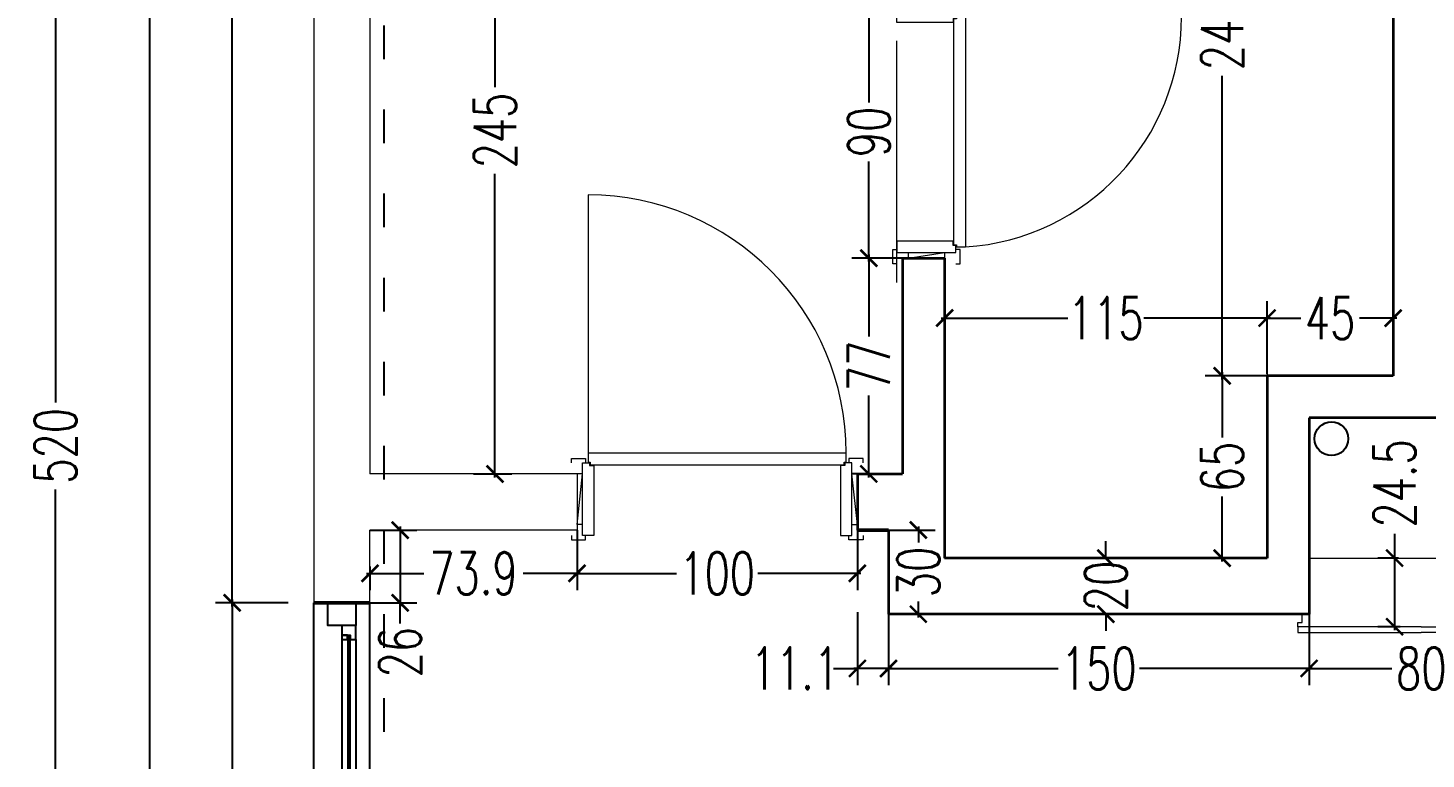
# Model space of a CAD drawing. Header units: centimetres. Extents: x -3207095 to 15275363, y -32656 to 4798027.
# Drawn here: x 693181.4 to 693680.1, y 4471626.1 to 4471886.9 of the extents above; entities that cross this region are included whole.
import ezdxf

# ---------------------------------------------------------------- set-up
doc = ezdxf.new("R2010")
doc.units = ezdxf.units.CM
doc.linetypes.add('ACAD_ISO03W100', pattern=[30, 12, -18])
doc.linetypes.add('DUZ', pattern=[500, 500])
doc.layers.get('0').update_dxf_attribs({"color": 1, "linetype": 'DUZ'})
for name, color, linetype in [('AGAC', 116, 'Continuous'), ('DIM', 1, 'DUZ'), ('PEN', 161, 'Continuous'), ('TESİSAT', 57, 'Continuous')]:
    doc.layers.add(name, color=color, linetype=linetype)
for name, color, linetype, lineweight in [('cam', 143, 'Continuous', 20), ('DUV', 220, 'Continuous', 50), ('DUVAR', 7, 'Continuous', 35), ('gor25', 142, 'Continuous', 25), ('iç duvar', 7, 'Continuous', 50), ('KAPEN', 151, 'Continuous', 9)]:
    doc.layers.add(name, color=color, linetype=linetype, lineweight=lineweight)
doc.styles.add('DIM', font='ROMANSTW.SHX', dxfattribs={"width": 0.7})
doc.dimstyles.new('1_100', dxfattribs={"dimtxt": 15, "dimasz": 6, "dimexe": 6, "dimexo": 0, "dimgap": 2, "dimtad": 0, "dimdec": 1, "dimzin": 11, "dimdsep": 46, "dimtxsty": 'DIM', "dimblk": 'ARCHTICK', "dimcen": 3, "dimdle": 1.25, "dimclrt": 2, "dimadec": 0, "dimazin": 0, "dimtfac": 1.25, "dimtdec": 1, "dimtix": 1, "dimtofl": 0, "dimtmove": 1, "dimatfit": 3, "dimldrblk": 'ARCHTICK', "dimfxl": 20, "dimfxlon": 1, "dimtolj": 1, "dimtzin": 0, "dimarcsym": 0})

# ---------------------------------------------------------------- blocks, each defined once
blk = doc.blocks.new('new block')
at = {"layer": 'KAPEN'}
for p, q in [((105202.0528, 48261.8596), (105202.0198, 48261.8596)), ((105202.0528, 48261.8526), (105202.0528, 48261.8596)), ((105202.0628, 48261.8526), (105202.0528, 48261.8526)), ((105202.0628, 48261.0466), (105202.0628, 48261.8526)), ((105202.0528, 48261.0466), (105202.0628, 48261.0466)), ((105202.0528, 48261.0396), (105202.0528, 48261.0466)), ((105201.2498, 48261.0396), (105202.0528, 48261.0396))]:
    blk.add_line(p, q, dxfattribs=at)
for points in [[(105202.0548, 48261.9196), (105202.0398, 48261.9196), (105202.0398, 48261.8696), (105202.0548, 48261.8696)], [(105202.2248, 48261.8796), (105202.2248, 48261.8996), (105202.0948, 48261.8796), (105202.0948, 48261.8996)], [(105202.2648, 48261.9196), (105202.2798, 48261.9196), (105202.2798, 48261.8696), (105202.2648, 48261.8696)], [(105202.0198, 48261.0396), (105202.0198, 48261.8596)], [(105202.0548, 48260.9796), (105202.0398, 48260.9796), (105202.0398, 48261.0296), (105202.0548, 48261.0296)], [(105202.2248, 48261.0196), (105202.2248, 48260.9996), (105202.0948, 48261.0196), (105202.0948, 48260.9996)], [(105202.2648, 48260.9796), (105202.2798, 48260.9796), (105202.2798, 48261.0296), (105202.2648, 48261.0296)]]:
    blk.add_lwpolyline(points, dxfattribs=at)
for points in [[(105202.0548, 48261.8796), (105202.0548, 48261.8546), (105202.0648, 48261.8546), (105202.0648, 48261.8396), (105202.2648, 48261.8396), (105202.2648, 48261.8796)], [(105202.0548, 48261.0196), (105202.0548, 48261.0446), (105202.0648, 48261.0446), (105202.0648, 48261.0596), (105202.2648, 48261.0596), (105202.2648, 48261.0196)]]:
    blk.add_lwpolyline(points, close=True, dxfattribs=at)
blk.add_arc((105202.0715, 48261.0396), 0.8216, 93.6023, 180, dxfattribs=at)
blk = doc.blocks.new('K210')
for p, q in [((0.04, 0.985), (0.04, 0.032)), ((0.96, 0.032), (0.96, 0.065)), ((0.04, 0.032), (0.047, 0.032)), ((0.047, 0.032), (0.047, 0.022)), ((0.047, 0.022), (0.953, 0.022)), ((0.953, 0.032), (0.96, 0.032)), ((0.953, 0.022), (0.953, 0.032))]:
    blk.add_line(p, q)
for points in [[(0.04, 0.065), (0.96, 0.065)], [(-0.02, 0.03), (-0.02, 0.045), (0.03, 0.045), (0.03, 0.03)], [(1.02, 0.03), (1.02, 0.045), (0.97, 0.045), (0.97, 0.03)], [(0.02, -0.19), (0, -0.19), (0.02, -0.01), (0, -0.01)], [(0.98, -0.19), (1, -0.19), (0.98, -0.01), (1, -0.01)], [(-0.02, -0.23), (-0.02, -0.245), (0.03, -0.245), (0.03, -0.23)], [(1.02, -0.23), (1.02, -0.245), (0.97, -0.245), (0.97, -0.23)]]:
    blk.add_lwpolyline(points)
for points in [[(0.02, 0.03), (0.045, 0.03), (0.045, 0.02), (0.06, 0.02), (0.06, -0.23), (0.02, -0.23)], [(0.98, 0.03), (0.955, 0.03), (0.955, 0.02), (0.94, 0.02), (0.94, -0.23), (0.98, -0.23)]]:
    blk.add_lwpolyline(points, close=True)
blk.add_arc((0.04, 0.065), 0.92, 0, 90)
blk = doc.blocks.new('_ArchTick')
at = {"color": 0, "linetype": 'ByBlock', "const_width": 0.15}
blk.add_lwpolyline([(-0.5, -0.5), (0.5, 0.5)], dxfattribs=at)
blk = doc.blocks.new('*D1061')
at = {"layer": 'Defpoints', "color": 0, "linetype": 'Continuous', "lineweight": 5, "transparency": 16777216}
for p in [(693283.37, 4472542.8), (693254.26, 4471681.81), (693283.37, 4471681.81)]:
    blk.add_point(p, dxfattribs=at)
at = {"layer": 'DIM', "color": 0, "linetype": 'Continuous', "lineweight": -2, "transparency": 16777216}
for p, q in [((693274.26, 4472542.8), (693248.26, 4472542.8)), ((693254.26, 4472544.05), (693254.26, 4472125.56)), ((693254.26, 4471680.56), (693254.26, 4472099.06)), ((693274.26, 4471681.81), (693248.26, 4471681.81))]:
    blk.add_line(p, q, dxfattribs=at)
at = {"layer": 'DIM', "color": 0, "linetype": 'Continuous', "lineweight": -2, "transparency": 16777216, "xscale": 6, "yscale": 6, "zscale": 6}
for p, rotation in [((693254.26, 4472542.8), 90), ((693254.26, 4471681.81), 270)]:
    blk.add_blockref('_ArchTick', p, dxfattribs=dict(at, rotation=rotation))
at = {"layer": 'DIM', "color": 2, "linetype": 'Continuous', "lineweight": 5, "transparency": 16777216, "insert": (693254.26, 4472112.31), "char_height": 15, "attachment_point": 5, "rotation": 90, "style": 'DIM'}
blk.add_mtext('\\A1;861', dxfattribs=at)
blk = doc.blocks.new('*D1062')
at = {"layer": 'Defpoints', "color": 0, "linetype": 'Continuous', "lineweight": 5, "transparency": 16777216}
for p in [(693283.37, 4471681.81), (693254.26, 4471502.8), (693283.37, 4471502.8)]:
    blk.add_point(p, dxfattribs=at)
at = {"layer": 'DIM', "color": 0, "linetype": 'Continuous', "lineweight": -2, "transparency": 16777216}
for p, q in [((693254.26, 4471683.06), (693254.26, 4471606.56)), ((693274.26, 4471681.81), (693248.26, 4471681.81)), ((693254.26, 4471501.55), (693254.26, 4471578.06)), ((693274.26, 4471502.8), (693248.26, 4471502.8))]:
    blk.add_line(p, q, dxfattribs=at)
at = {"layer": 'DIM', "color": 0, "linetype": 'Continuous', "lineweight": -2, "transparency": 16777216, "xscale": 6, "yscale": 6, "zscale": 6}
for p, rotation in [((693254.26, 4471681.81), 90), ((693254.26, 4471502.8), 270)]:
    blk.add_blockref('_ArchTick', p, dxfattribs=dict(at, rotation=rotation))
at = {"layer": 'DIM', "color": 2, "linetype": 'Continuous', "lineweight": 5, "transparency": 16777216, "insert": (693254.26, 4471592.31), "char_height": 15, "attachment_point": 5, "rotation": 90, "style": 'DIM'}
blk.add_mtext('\\A1;179', dxfattribs=at)
blk = doc.blocks.new('*D1076')
at = {"layer": 'Defpoints', "color": 0, "linetype": 'Continuous', "lineweight": 5, "transparency": 16777216}
for p in [(693198.44, 4471997.8), (693191.26, 4471477.8), (693198.44, 4471477.8)]:
    blk.add_point(p, dxfattribs=at)
at = {"layer": 'DIM', "color": 0, "linetype": 'Continuous', "lineweight": -2, "transparency": 16777216}
for p, q in [((693198.44, 4471997.8), (693185.26, 4471997.8)), ((693191.26, 4471999.05), (693191.26, 4471753.3)), ((693191.26, 4471476.55), (693191.26, 4471722.3)), ((693198.44, 4471477.8), (693185.26, 4471477.8))]:
    blk.add_line(p, q, dxfattribs=at)
at = {"layer": 'DIM', "color": 0, "linetype": 'Continuous', "lineweight": -2, "transparency": 16777216, "xscale": 6, "yscale": 6, "zscale": 6}
for p, rotation in [((693191.26, 4471997.8), 90), ((693191.26, 4471477.8), 270)]:
    blk.add_blockref('_ArchTick', p, dxfattribs=dict(at, rotation=rotation))
at = {"layer": 'DIM', "color": 2, "linetype": 'Continuous', "lineweight": 5, "transparency": 16777216, "insert": (693191.26, 4471737.8), "char_height": 15, "attachment_point": 5, "rotation": 90, "style": 'DIM'}
blk.add_mtext('\\A1;520', dxfattribs=at)
blk = doc.blocks.new('*D1081')
at = {"layer": 'Defpoints', "color": 0, "linetype": 'Continuous', "lineweight": 5, "transparency": 16777216}
for p in [(693224.8, 4472542.8), (693248.26, 4472542.8), (693248.26, 4469602.8)]:
    blk.add_point(p, dxfattribs=at)
at = {"layer": 'DIM', "color": 0, "linetype": 'Continuous', "lineweight": -2, "transparency": 16777216}
for p, q in [((693244.8, 4472542.8), (693218.8, 4472542.8)), ((693224.8, 4472544.05), (693224.8, 4471093.3)), ((693224.8, 4469601.55), (693224.8, 4471052.3)), ((693244.8, 4469602.8), (693218.8, 4469602.8))]:
    blk.add_line(p, q, dxfattribs=at)
at = {"layer": 'DIM', "color": 0, "linetype": 'Continuous', "lineweight": -2, "transparency": 16777216, "xscale": 6, "yscale": 6, "zscale": 6}
for p, rotation in [((693224.8, 4472542.8), 90), ((693224.8, 4469602.8), 270)]:
    blk.add_blockref('_ArchTick', p, dxfattribs=dict(at, rotation=rotation))
at = {"layer": 'DIM', "color": 2, "linetype": 'Continuous', "lineweight": 5, "transparency": 16777216, "insert": (693224.8, 4471072.8), "char_height": 15, "attachment_point": 5, "rotation": 90, "style": 'DIM'}
blk.add_mtext('\\A1;2940', dxfattribs=at)
blk = doc.blocks.new('*D1397')
at = {"layer": 'Defpoints', "color": 0, "linetype": 'Continuous', "lineweight": 5, "transparency": 16777216}
for p in [(693377.26, 4471707.8), (693303.37, 4471694.81), (693377.26, 4471692.35)]:
    blk.add_point(p, dxfattribs=at)
at = {"layer": 'DIM', "color": 0, "linetype": 'Continuous', "lineweight": -2, "transparency": 16777216}
for p, q in [((693377.26, 4471707.8), (693377.26, 4471686.35)), ((693302.12, 4471692.35), (693322.56, 4471692.35)), ((693303.37, 4471694.81), (693303.37, 4471686.35)), ((693378.51, 4471692.35), (693358.06, 4471692.35))]:
    blk.add_line(p, q, dxfattribs=at)
at = {"layer": 'DIM', "color": 0, "linetype": 'Continuous', "lineweight": -2, "transparency": 16777216, "xscale": 6, "yscale": 6, "zscale": 6, "rotation": 180}
blk.add_blockref('_ArchTick', (693303.37, 4471692.35), dxfattribs=at)
at = {"layer": 'DIM', "color": 0, "linetype": 'Continuous', "lineweight": -2, "transparency": 16777216, "xscale": 6, "yscale": 6, "zscale": 6}
blk.add_blockref('_ArchTick', (693377.26, 4471692.35), dxfattribs=at)
at = {"layer": 'DIM', "color": 2, "linetype": 'Continuous', "lineweight": 5, "transparency": 16777216, "insert": (693340.31, 4471692.35), "char_height": 15, "attachment_point": 5, "style": 'DIM'}
blk.add_mtext('\\A1;73.9', dxfattribs=at)
blk = doc.blocks.new('*D1398')
at = {"layer": 'Defpoints', "color": 0, "linetype": 'Continuous', "lineweight": 5, "transparency": 16777216}
for p in [(693377.26, 4471707.8), (693477.26, 4471707.8), (693477.26, 4471692.35)]:
    blk.add_point(p, dxfattribs=at)
at = {"layer": 'DIM', "color": 0, "linetype": 'Continuous', "lineweight": -2, "transparency": 16777216}
for p, q in [((693377.26, 4471707.8), (693377.26, 4471686.35)), ((693477.26, 4471707.8), (693477.26, 4471686.35)), ((693376.01, 4471692.35), (693412.76, 4471692.35)), ((693478.51, 4471692.35), (693441.76, 4471692.35))]:
    blk.add_line(p, q, dxfattribs=at)
at = {"layer": 'DIM', "color": 0, "linetype": 'Continuous', "lineweight": -2, "transparency": 16777216, "xscale": 6, "yscale": 6, "zscale": 6, "rotation": 180}
blk.add_blockref('_ArchTick', (693377.26, 4471692.35), dxfattribs=at)
at = {"layer": 'DIM', "color": 0, "linetype": 'Continuous', "lineweight": -2, "transparency": 16777216, "xscale": 6, "yscale": 6, "zscale": 6}
blk.add_blockref('_ArchTick', (693477.26, 4471692.35), dxfattribs=at)
at = {"layer": 'DIM', "color": 2, "linetype": 'Continuous', "lineweight": 5, "transparency": 16777216, "insert": (693427.26, 4471692.35), "char_height": 15, "attachment_point": 5, "style": 'DIM'}
blk.add_mtext('\\A1;100', dxfattribs=at)
blk = doc.blocks.new('*D1399')
at = {"layer": 'Defpoints', "color": 0, "linetype": 'Continuous', "lineweight": 5, "transparency": 16777216}
for p in [(693488.37, 4471677.8), (693638.37, 4471677.8), (693638.37, 4471658.45)]:
    blk.add_point(p, dxfattribs=at)
at = {"layer": 'DIM', "color": 0, "linetype": 'Continuous', "lineweight": -2, "transparency": 16777216}
for p, q in [((693488.37, 4471677.8), (693488.37, 4471652.45)), ((693638.37, 4471677.8), (693638.37, 4471652.45)), ((693487.12, 4471658.45), (693548.87, 4471658.45)), ((693639.62, 4471658.45), (693577.87, 4471658.45))]:
    blk.add_line(p, q, dxfattribs=at)
at = {"layer": 'DIM', "color": 0, "linetype": 'Continuous', "lineweight": -2, "transparency": 16777216, "xscale": 6, "yscale": 6, "zscale": 6, "rotation": 180}
blk.add_blockref('_ArchTick', (693488.37, 4471658.45), dxfattribs=at)
at = {"layer": 'DIM', "color": 0, "linetype": 'Continuous', "lineweight": -2, "transparency": 16777216, "xscale": 6, "yscale": 6, "zscale": 6}
blk.add_blockref('_ArchTick', (693638.37, 4471658.45), dxfattribs=at)
at = {"layer": 'DIM', "color": 2, "linetype": 'Continuous', "lineweight": 5, "transparency": 16777216, "insert": (693563.37, 4471658.45), "char_height": 15, "attachment_point": 5, "style": 'DIM'}
blk.add_mtext('\\A1;150', dxfattribs=at)
blk = doc.blocks.new('*D1400')
at = {"layer": 'Defpoints', "color": 0, "linetype": 'Continuous', "lineweight": 5, "transparency": 16777216}
for p in [(693638.37, 4471677.8), (693718.37, 4471677.8), (693718.37, 4471658.45)]:
    blk.add_point(p, dxfattribs=at)
at = {"layer": 'DIM', "color": 0, "linetype": 'Continuous', "lineweight": -2, "transparency": 16777216}
for p, q in [((693638.37, 4471677.8), (693638.37, 4471652.45)), ((693718.37, 4471677.8), (693718.37, 4471652.45)), ((693637.12, 4471658.45), (693667.87, 4471658.45)), ((693719.62, 4471658.45), (693688.87, 4471658.45))]:
    blk.add_line(p, q, dxfattribs=at)
at = {"layer": 'DIM', "color": 0, "linetype": 'Continuous', "lineweight": -2, "transparency": 16777216, "xscale": 6, "yscale": 6, "zscale": 6, "rotation": 180}
blk.add_blockref('_ArchTick', (693638.37, 4471658.45), dxfattribs=at)
at = {"layer": 'DIM', "color": 0, "linetype": 'Continuous', "lineweight": -2, "transparency": 16777216, "xscale": 6, "yscale": 6, "zscale": 6}
blk.add_blockref('_ArchTick', (693718.37, 4471658.45), dxfattribs=at)
at = {"layer": 'DIM', "color": 2, "linetype": 'Continuous', "lineweight": 5, "transparency": 16777216, "insert": (693678.37, 4471658.45), "char_height": 15, "attachment_point": 5, "style": 'DIM'}
blk.add_mtext('\\A1;80', dxfattribs=at)
blk = doc.blocks.new('*D1402')
at = {"layer": 'Defpoints', "color": 0, "linetype": 'Continuous', "lineweight": 5, "transparency": 16777216}
for p in [(693303.37, 4471707.8), (693303.37, 4471681.81), (693314.17, 4471681.81)]:
    blk.add_point(p, dxfattribs=at)
at = {"layer": 'DIM', "color": 0, "linetype": 'Continuous', "lineweight": -2, "transparency": 16777216}
for p, q in [((693303.37, 4471707.8), (693320.17, 4471707.8)), ((693314.17, 4471709.05), (693314.17, 4471680.56)), ((693303.37, 4471681.81), (693320.17, 4471681.81)), ((693314.17, 4471674.49), (693314.17, 4471681.81))]:
    blk.add_line(p, q, dxfattribs=at)
at = {"layer": 'DIM', "color": 0, "linetype": 'Continuous', "lineweight": -2, "transparency": 16777216, "xscale": 6, "yscale": 6, "zscale": 6}
for p, rotation in [((693314.17, 4471707.8), 90), ((693314.17, 4471681.81), 270)]:
    blk.add_blockref('_ArchTick', p, dxfattribs=dict(at, rotation=rotation))
at = {"layer": 'DIM', "color": 2, "linetype": 'Continuous', "lineweight": 5, "transparency": 16777216, "insert": (693314.17, 4471664.24), "char_height": 15, "attachment_point": 5, "rotation": 90, "style": 'DIM'}
blk.add_mtext('\\A1;26', dxfattribs=at)
blk = doc.blocks.new('*D1403')
at = {"layer": 'Defpoints', "color": 0, "linetype": 'Continuous', "lineweight": 5, "transparency": 16777216}
for p in [(693488.37, 4471707.8), (693488.37, 4471677.8), (693499, 4471677.8)]:
    blk.add_point(p, dxfattribs=at)
at = {"layer": 'DIM', "color": 0, "linetype": 'Continuous', "lineweight": -2, "transparency": 16777216}
for p, q in [((693488.37, 4471707.8), (693505, 4471707.8)), ((693499, 4471709.05), (693499, 4471703.3)), ((693488.37, 4471677.8), (693505, 4471677.8)), ((693499, 4471676.55), (693499, 4471682.3))]:
    blk.add_line(p, q, dxfattribs=at)
at = {"layer": 'DIM', "color": 0, "linetype": 'Continuous', "lineweight": -2, "transparency": 16777216, "xscale": 6, "yscale": 6, "zscale": 6}
for p, rotation in [((693499, 4471707.8), 90), ((693499, 4471677.8), 270)]:
    blk.add_blockref('_ArchTick', p, dxfattribs=dict(at, rotation=rotation))
at = {"layer": 'DIM', "color": 2, "linetype": 'Continuous', "lineweight": 5, "transparency": 16777216, "insert": (693499, 4471692.8), "char_height": 15, "attachment_point": 5, "rotation": 90, "style": 'DIM'}
blk.add_mtext('\\A1;30', dxfattribs=at)
blk = doc.blocks.new('*D1404')
at = {"layer": 'Defpoints', "color": 0, "linetype": 'Continuous', "lineweight": 5, "transparency": 16777216}
for p in [(693565.87, 4471697.8), (693565.87, 4471697.8), (693565.87, 4471677.8)]:
    blk.add_point(p, dxfattribs=at)
at = {"layer": 'DIM', "color": 0, "linetype": 'Continuous', "lineweight": -2, "transparency": 16777216}
for p, q in [((693565.87, 4471697.8), (693565.87, 4471703.8)), ((693565.87, 4471697.8), (693571.87, 4471697.8)), ((693565.87, 4471677.8), (693571.87, 4471677.8)), ((693565.87, 4471677.8), (693565.87, 4471671.8))]:
    blk.add_line(p, q, dxfattribs=at)
at = {"layer": 'DIM', "color": 0, "linetype": 'Continuous', "lineweight": -2, "transparency": 16777216, "xscale": 6, "yscale": 6, "zscale": 6}
for p, rotation in [((693565.87, 4471697.8), 270), ((693565.87, 4471677.8), 90)]:
    blk.add_blockref('_ArchTick', p, dxfattribs=dict(at, rotation=rotation))
at = {"layer": 'DIM', "color": 2, "linetype": 'Continuous', "lineweight": 5, "transparency": 16777216, "insert": (693565.87, 4471687.8), "char_height": 15, "attachment_point": 5, "rotation": 90, "style": 'DIM'}
blk.add_mtext('\\A1;20', dxfattribs=at)
blk = doc.blocks.new('*D1406')
at = {"layer": 'Defpoints', "color": 0, "linetype": 'Continuous', "lineweight": 5, "transparency": 16777216}
for p in [(693670.21, 4471697.8), (693668.87, 4471673.3), (693670.87, 4471673.3)]:
    blk.add_point(p, dxfattribs=at)
at = {"layer": 'DIM', "color": 0, "linetype": 'Continuous', "lineweight": -2, "transparency": 16777216}
for p, q in [((693668.87, 4471706.44), (693668.87, 4471697.8)), ((693670.21, 4471697.8), (693662.87, 4471697.8)), ((693668.87, 4471699.05), (693668.87, 4471672.05)), ((693670.87, 4471673.3), (693662.87, 4471673.3))]:
    blk.add_line(p, q, dxfattribs=at)
at = {"layer": 'DIM', "color": 0, "linetype": 'Continuous', "lineweight": -2, "transparency": 16777216, "xscale": 6, "yscale": 6, "zscale": 6}
for p, rotation in [((693668.87, 4471697.8), 90), ((693668.87, 4471673.3), 270)]:
    blk.add_blockref('_ArchTick', p, dxfattribs=dict(at, rotation=rotation))
at = {"layer": 'DIM', "color": 2, "linetype": 'Continuous', "lineweight": 5, "transparency": 16777216, "insert": (693668.87, 4471724.44), "char_height": 15, "attachment_point": 5, "rotation": 90, "style": 'DIM'}
blk.add_mtext('\\A1;24.5', dxfattribs=at)
blk = doc.blocks.new('*D1407')
at = {"layer": 'Defpoints', "color": 0, "linetype": 'Continuous', "lineweight": 5, "transparency": 16777216}
for p in [(693340.31, 4471972.8), (693348, 4471972.8), (693340.31, 4471727.8)]:
    blk.add_point(p, dxfattribs=at)
at = {"layer": 'DIM', "color": 0, "linetype": 'Continuous', "lineweight": -2, "transparency": 16777216}
for p, q in [((693340.31, 4471972.8), (693354, 4471972.8)), ((693348, 4471974.05), (693348, 4471865.8)), ((693348, 4471726.55), (693348, 4471834.8)), ((693340.31, 4471727.8), (693354, 4471727.8))]:
    blk.add_line(p, q, dxfattribs=at)
at = {"layer": 'DIM', "color": 0, "linetype": 'Continuous', "lineweight": -2, "transparency": 16777216, "xscale": 6, "yscale": 6, "zscale": 6}
for p, rotation in [((693348, 4471972.8), 90), ((693348, 4471727.8), 270)]:
    blk.add_blockref('_ArchTick', p, dxfattribs=dict(at, rotation=rotation))
at = {"layer": 'DIM', "color": 2, "linetype": 'Continuous', "lineweight": 5, "transparency": 16777216, "insert": (693348, 4471850.3), "char_height": 15, "attachment_point": 5, "rotation": 90, "style": 'DIM'}
blk.add_mtext('\\A1;245', dxfattribs=at)
blk = doc.blocks.new('*D1412')
at = {"layer": 'Defpoints', "color": 0, "linetype": 'Continuous', "lineweight": 5, "transparency": 16777216}
for p in [(693481.32, 4471804.8), (693493.37, 4471804.8), (693493.37, 4471727.8)]:
    blk.add_point(p, dxfattribs=at)
at = {"layer": 'DIM', "color": 0, "linetype": 'Continuous', "lineweight": -2, "transparency": 16777216}
for p, q in [((693493.37, 4471804.8), (693475.32, 4471804.8)), ((693481.32, 4471806.05), (693481.32, 4471776.8)), ((693481.32, 4471726.55), (693481.32, 4471755.8)), ((693493.37, 4471727.8), (693475.32, 4471727.8))]:
    blk.add_line(p, q, dxfattribs=at)
at = {"layer": 'DIM', "color": 0, "linetype": 'Continuous', "lineweight": -2, "transparency": 16777216, "xscale": 6, "yscale": 6, "zscale": 6}
for p, rotation in [((693481.32, 4471804.8), 90), ((693481.32, 4471727.8), 270)]:
    blk.add_blockref('_ArchTick', p, dxfattribs=dict(at, rotation=rotation))
at = {"layer": 'DIM', "color": 2, "linetype": 'Continuous', "lineweight": 5, "transparency": 16777216, "insert": (693481.32, 4471766.3), "char_height": 15, "attachment_point": 5, "rotation": 90, "style": 'DIM'}
blk.add_mtext('\\A1;77', dxfattribs=at)
blk = doc.blocks.new('*D1413')
at = {"layer": 'Defpoints', "color": 0, "linetype": 'Continuous', "lineweight": 5, "transparency": 16777216}
for p in [(693481.32, 4471894.8), (693493.37, 4471894.8), (693493.37, 4471804.8)]:
    blk.add_point(p, dxfattribs=at)
at = {"layer": 'DIM', "color": 0, "linetype": 'Continuous', "lineweight": -2, "transparency": 16777216}
for p, q in [((693493.37, 4471894.8), (693475.32, 4471894.8)), ((693481.32, 4471896.05), (693481.32, 4471860.3)), ((693481.32, 4471803.55), (693481.32, 4471839.3)), ((693493.37, 4471804.8), (693475.32, 4471804.8))]:
    blk.add_line(p, q, dxfattribs=at)
at = {"layer": 'DIM', "color": 0, "linetype": 'Continuous', "lineweight": -2, "transparency": 16777216, "xscale": 6, "yscale": 6, "zscale": 6}
for p, rotation in [((693481.32, 4471894.8), 90), ((693481.32, 4471804.8), 270)]:
    blk.add_blockref('_ArchTick', p, dxfattribs=dict(at, rotation=rotation))
at = {"layer": 'DIM', "color": 2, "linetype": 'Continuous', "lineweight": 5, "transparency": 16777216, "insert": (693481.32, 4471849.8), "char_height": 15, "attachment_point": 5, "rotation": 90, "style": 'DIM'}
blk.add_mtext('\\A1;90', dxfattribs=at)
blk = doc.blocks.new('*D1547')
at = {"layer": 'Defpoints', "color": 0, "linetype": 'Continuous', "lineweight": 5, "transparency": 16777216}
for p in [(693477.26, 4471686.35), (693488.37, 4471686.15), (693477.26, 4471658.45)]:
    blk.add_point(p, dxfattribs=at)
at = {"layer": 'DIM', "color": 0, "linetype": 'Continuous', "lineweight": -2, "transparency": 16777216}
for p, q in [((693477.26, 4471678.45), (693477.26, 4471652.45)), ((693488.37, 4471678.45), (693488.37, 4471652.45)), ((693468.72, 4471658.45), (693477.26, 4471658.45)), ((693489.62, 4471658.45), (693476.01, 4471658.45))]:
    blk.add_line(p, q, dxfattribs=at)
at = {"layer": 'DIM', "color": 0, "linetype": 'Continuous', "lineweight": -2, "transparency": 16777216, "xscale": 6, "yscale": 6, "zscale": 6, "rotation": 180}
blk.add_blockref('_ArchTick', (693477.26, 4471658.45), dxfattribs=at)
at = {"layer": 'DIM', "color": 0, "linetype": 'Continuous', "lineweight": -2, "transparency": 16777216, "xscale": 6, "yscale": 6, "zscale": 6}
blk.add_blockref('_ArchTick', (693488.37, 4471658.45), dxfattribs=at)
at = {"layer": 'DIM', "color": 2, "linetype": 'Continuous', "lineweight": 5, "transparency": 16777216, "insert": (693454.97, 4471658.45), "char_height": 15, "attachment_point": 5, "style": 'DIM'}
blk.add_mtext('\\A1;11.1', dxfattribs=at)
blk = doc.blocks.new('*D1591')
at = {"layer": 'Defpoints', "color": 0, "linetype": 'Continuous', "lineweight": 5, "transparency": 16777216}
for p in [(693623.37, 4471783.39), (693623.37, 4471762.8), (693668.37, 4471762.8)]:
    blk.add_point(p, dxfattribs=at)
at = {"layer": 'DIM', "color": 0, "linetype": 'Continuous', "lineweight": -2, "transparency": 16777216}
for p, q in [((693623.37, 4471763.39), (693623.37, 4471789.39)), ((693668.37, 4471763.39), (693668.37, 4471789.39)), ((693622.12, 4471783.39), (693635.37, 4471783.39)), ((693669.62, 4471783.39), (693656.37, 4471783.39))]:
    blk.add_line(p, q, dxfattribs=at)
at = {"layer": 'DIM', "color": 0, "linetype": 'Continuous', "lineweight": -2, "transparency": 16777216, "xscale": 6, "yscale": 6, "zscale": 6, "rotation": 180}
blk.add_blockref('_ArchTick', (693623.37, 4471783.39), dxfattribs=at)
at = {"layer": 'DIM', "color": 0, "linetype": 'Continuous', "lineweight": -2, "transparency": 16777216, "xscale": 6, "yscale": 6, "zscale": 6}
blk.add_blockref('_ArchTick', (693668.37, 4471783.39), dxfattribs=at)
at = {"layer": 'DIM', "color": 2, "linetype": 'Continuous', "lineweight": 5, "transparency": 16777216, "insert": (693645.87, 4471783.39), "char_height": 15, "attachment_point": 5, "style": 'DIM'}
blk.add_mtext('\\A1;45', dxfattribs=at)
blk = doc.blocks.new('*D1592')
at = {"layer": 'Defpoints', "color": 0, "linetype": 'Continuous', "lineweight": 5, "transparency": 16777216}
for p in [(693508.37, 4471783.39), (693508.37, 4471762.8), (693623.37, 4471762.8)]:
    blk.add_point(p, dxfattribs=at)
at = {"layer": 'DIM', "color": 0, "linetype": 'Continuous', "lineweight": -2, "transparency": 16777216}
for p, q in [((693508.37, 4471763.39), (693508.37, 4471789.39)), ((693623.37, 4471763.39), (693623.37, 4471789.39)), ((693507.12, 4471783.39), (693552.37, 4471783.39)), ((693624.62, 4471783.39), (693579.37, 4471783.39))]:
    blk.add_line(p, q, dxfattribs=at)
at = {"layer": 'DIM', "color": 0, "linetype": 'Continuous', "lineweight": -2, "transparency": 16777216, "xscale": 6, "yscale": 6, "zscale": 6, "rotation": 180}
blk.add_blockref('_ArchTick', (693508.37, 4471783.39), dxfattribs=at)
at = {"layer": 'DIM', "color": 0, "linetype": 'Continuous', "lineweight": -2, "transparency": 16777216, "xscale": 6, "yscale": 6, "zscale": 6}
blk.add_blockref('_ArchTick', (693623.37, 4471783.39), dxfattribs=at)
at = {"layer": 'DIM', "color": 2, "linetype": 'Continuous', "lineweight": 5, "transparency": 16777216, "insert": (693565.87, 4471783.39), "char_height": 15, "attachment_point": 5, "style": 'DIM'}
blk.add_mtext('\\A1;115', dxfattribs=at)
blk = doc.blocks.new('*D1593')
at = {"layer": 'Defpoints', "color": 0, "linetype": 'Continuous', "lineweight": 5, "transparency": 16777216}
for p in [(693607.35, 4471762.8), (693623.37, 4471762.8), (693623.37, 4471697.8)]:
    blk.add_point(p, dxfattribs=at)
at = {"layer": 'DIM', "color": 0, "linetype": 'Continuous', "lineweight": -2, "transparency": 16777216}
for p, q in [((693623.37, 4471762.8), (693601.35, 4471762.8)), ((693607.35, 4471764.05), (693607.35, 4471740.8)), ((693607.35, 4471696.55), (693607.35, 4471719.8)), ((693623.37, 4471697.8), (693601.35, 4471697.8))]:
    blk.add_line(p, q, dxfattribs=at)
at = {"layer": 'DIM', "color": 0, "linetype": 'Continuous', "lineweight": -2, "transparency": 16777216, "xscale": 6, "yscale": 6, "zscale": 6}
for p, rotation in [((693607.35, 4471762.8), 90), ((693607.35, 4471697.8), 270)]:
    blk.add_blockref('_ArchTick', p, dxfattribs=dict(at, rotation=rotation))
at = {"layer": 'DIM', "color": 2, "linetype": 'Continuous', "lineweight": 5, "transparency": 16777216, "insert": (693607.35, 4471730.3), "char_height": 15, "attachment_point": 5, "rotation": 90, "style": 'DIM'}
blk.add_mtext('\\A1;65', dxfattribs=at)
blk = doc.blocks.new('*D1594')
at = {"layer": 'Defpoints', "color": 0, "linetype": 'Continuous', "lineweight": 5, "transparency": 16777216}
for p in [(693607.35, 4472007.8), (693623.37, 4472007.8), (693623.37, 4471762.8)]:
    blk.add_point(p, dxfattribs=at)
at = {"layer": 'DIM', "color": 0, "linetype": 'Continuous', "lineweight": -2, "transparency": 16777216}
for p, q in [((693623.37, 4472007.8), (693601.35, 4472007.8)), ((693607.35, 4472009.05), (693607.35, 4471900.8)), ((693607.35, 4471761.55), (693607.35, 4471869.8)), ((693623.37, 4471762.8), (693601.35, 4471762.8))]:
    blk.add_line(p, q, dxfattribs=at)
at = {"layer": 'DIM', "color": 0, "linetype": 'Continuous', "lineweight": -2, "transparency": 16777216, "xscale": 6, "yscale": 6, "zscale": 6}
for p, rotation in [((693607.35, 4472007.8), 90), ((693607.35, 4471762.8), 270)]:
    blk.add_blockref('_ArchTick', p, dxfattribs=dict(at, rotation=rotation))
at = {"layer": 'DIM', "color": 2, "linetype": 'Continuous', "lineweight": 5, "transparency": 16777216, "insert": (693607.35, 4471885.3), "char_height": 15, "attachment_point": 5, "rotation": 90, "style": 'DIM'}
blk.add_mtext('\\A1;245', dxfattribs=at)

msp = doc.modelspace()

# ---------------------------------------------------------------- linework, layer by layer
at = {"color": 232, "linetype": 'ACAD_ISO03W100'}
msp.add_line((693308.37, 4472637.8), (693308.37, 4469507.8), dxfattribs=at)
at = {"layer": 'AGAC'}
for p, q in [((693283.37, 4471502.8), (693283.37, 4471681.81)), ((693303.37, 4471501.81), (693303.37, 4471681.81))]:
    msp.add_line(p, q, dxfattribs=at)
at = {"layer": 'cam'}
for p, q in [((693295.37, 4471670.31), (693295.37, 4471586.31)), ((693295.87, 4471670.31), (693295.87, 4471586.31)), ((693296.37, 4471670.31), (693296.37, 4471586.31))]:
    msp.add_line(p, q, dxfattribs=at)
at = {"layer": 'DUV'}
for p, q in [((693477.26, 4471707.8), (693488.37, 4471707.8)), ((693283.37, 4471681.81), (693303.37, 4471681.81)), ((693283.37, 4471681.81), (693303.37, 4471681.81))]:
    msp.add_line(p, q, dxfattribs=at)
at = {"layer": 'DUVAR'}
for p, q in [((693668.37, 4472007.8), (693668.37, 4471762.8)), ((693493.37, 4471804.8), (693493.37, 4471727.8)), ((693493.37, 4471804.8), (693508.37, 4471804.8)), ((693508.37, 4471804.8), (693508.37, 4471697.8)), ((693668.37, 4471762.8), (693623.37, 4471762.8)), ((693623.37, 4471762.8), (693623.37, 4471697.8)), ((693718.37, 4471747.8), (693638.37, 4471747.8)), ((693638.37, 4471747.8), (693638.37, 4471677.8)), ((693477.26, 4471727.8), (693493.37, 4471727.8)), ((693477.26, 4471727.8), (693477.26, 4471707.8)), ((693488.37, 4471707.8), (693477.26, 4471707.8)), ((693488.37, 4471707.8), (693488.37, 4471677.8)), ((693623.37, 4471697.8), (693508.37, 4471697.8)), ((693283.37, 4471681.81), (693303.37, 4471681.81)), ((693283.37, 4471681.81), (693303.37, 4471681.81)), ((693638.37, 4471677.8), (693488.37, 4471677.8))]:
    msp.add_line(p, q, dxfattribs=at)
at = {"layer": 'gor25'}
for p, q in [((693293.37, 4471668.81), (693293.37, 4471587.81)), ((693298.37, 4471668.81), (693298.37, 4471587.81))]:
    msp.add_line(p, q, dxfattribs=at)
at = {"layer": 'iç duvar', "color": 7, "lineweight": 18}
for p, q in [((693283.37, 4471972.8), (693283.37, 4471681.81)), ((693303.37, 4471972.8), (693303.37, 4471727.8)), ((693377.26, 4471727.8), (693303.37, 4471727.8)), ((693377.26, 4471727.8), (693377.26, 4471707.8)), ((693377.26, 4471707.8), (693303.37, 4471707.8)), ((693303.37, 4471681.81), (693303.37, 4471707.8))]:
    msp.add_line(p, q, dxfattribs=at)
at = {"layer": 'KAPEN'}
for p, q in [((693491.37, 4471796.06), (693491.37, 4471882.26)), ((693638.37, 4471697.8), (693718.37, 4471697.8))]:
    msp.add_line(p, q, dxfattribs=at)
msp.add_lwpolyline([(693638.37, 4471673.3), (693634.37, 4471673.3), (693634.37, 4471674.8), (693635.87, 4471674.8), (693635.87, 4471677.8), (693638.37, 4471677.8), (693638.37, 4471673.3)], close=True, dxfattribs=at)
for points in [[(693678.37, 4471673.3), (693634.37, 4471673.3), (693634.37, 4471671.3), (693678.37, 4471671.3)], [(693678.37, 4471673.3), (693722.37, 4471673.3), (693722.37, 4471671.3), (693678.37, 4471671.3)]]:
    msp.add_lwpolyline(points, dxfattribs=at)
at = {"layer": 'PEN'}
for points in [[(693298.37, 4471673.81), (693298.37, 4471673.81), (693288.37, 4471673.81), (693288.37, 4471681.81), (693288.37, 4471681.81), (693298.37, 4471681.81), (693298.37, 4471681.81), (693298.37, 4471681.81), (693298.37, 4471673.81)], [(693298.37, 4471673.81), (693298.37, 4471673.81), (693288.37, 4471673.81), (693288.37, 4471681.81), (693288.37, 4471681.81), (693298.37, 4471681.81), (693298.37, 4471681.81), (693298.37, 4471681.81), (693298.37, 4471673.81)], [(693298.37, 4471673.81), (693298.37, 4471673.81), (693293.37, 4471673.81), (693293.37, 4471670.31), (693295.37, 4471670.31), (693296.37, 4471670.31), (693296.37, 4471668.81), (693298.37, 4471668.81), (693298.37, 4471673.81)], [(693298.37, 4471673.81), (693298.37, 4471673.81), (693293.37, 4471673.81), (693293.37, 4471670.31), (693295.37, 4471670.31), (693296.37, 4471670.31), (693296.37, 4471668.81), (693298.37, 4471668.81), (693298.37, 4471673.81)], [(693293.37, 4471670.31), (693293.37, 4471668.81), (693295.37, 4471668.81), (693295.37, 4471670.31)], [(693293.37, 4471670.31), (693293.37, 4471668.81), (693295.37, 4471668.81), (693295.37, 4471670.31)]]:
    msp.add_lwpolyline(points, close=True, dxfattribs=at)
at = {"layer": 'TESİSAT', "color": 8}
msp.add_circle((693646.34, 4471740.37), 6, dxfattribs=at)

# ---------------------------------------------------------------- block references
at = {"xscale": 100, "yscale": 100, "zscale": 100, "rotation": 180}
msp.add_blockref('new block', (11213717.85, 9297994.76), dxfattribs=at)
at = {"layer": 'KAPEN', "xscale": 100, "yscale": 100, "zscale": 100}
msp.add_blockref('K210', (693377.26, 4471728.8), dxfattribs=at)

# ---------------------------------------------------------------- dimensions: what is measured, and where the dimension line sits
at = {"layer": 'DIM', "linetype": 'Continuous', "lineweight": 5}
for base, p1, p2, picture, middle in [((693224.8, 4472542.8), (693248.26, 4469602.8), (693248.26, 4472542.8), '*D1081', (693224.8, 4471072.8)), ((693254.26, 4471681.81), (693283.37, 4472542.8), (693283.37, 4471681.81), '*D1061', (693254.26, 4472112.31)), ((693607.35, 4472007.8), (693623.37, 4471762.8), (693623.37, 4472007.8), '*D1594', (693607.35, 4471885.3)), ((693191.26, 4471477.8), (693198.44, 4471997.8), (693198.44, 4471477.8), '*D1076', (693191.26, 4471737.8)), ((693348, 4471972.8), (693340.31, 4471727.8), (693340.31, 4471972.8), '*D1407', (693348, 4471850.3)), ((693481.32, 4471894.8), (693493.37, 4471804.8), (693493.37, 4471894.8), '*D1413', (693481.32, 4471849.8)), ((693481.32, 4471804.8), (693493.37, 4471727.8), (693493.37, 4471804.8), '*D1412', (693481.32, 4471766.3)), ((693607.35, 4471762.8), (693623.37, 4471697.8), (693623.37, 4471762.8), '*D1593', (693607.35, 4471730.3)), ((693499, 4471677.8), (693488.37, 4471707.8), (693488.37, 4471677.8), '*D1403', (693499, 4471692.8)), ((693565.87, 4471697.8), (693565.87, 4471677.8), (693565.87, 4471697.8), '*D1404', (693565.87, 4471687.8)), ((693254.26, 4471502.8), (693283.37, 4471681.81), (693283.37, 4471502.8), '*D1062', (693254.26, 4471592.31))]:
    dim = msp.add_linear_dim(base=base, p1=p1, p2=p2, angle=90, dimstyle='1_100', dxfattribs=at)
    dim.commit()
    dim.dimension.update_dxf_attribs({"geometry": picture, "text_midpoint": middle})
for base, p1, p2, picture, middle in [((693508.37, 4471783.39), (693623.37, 4471762.8), (693508.37, 4471762.8), '*D1592', (693565.87, 4471783.39)), ((693623.37, 4471783.39), (693668.37, 4471762.8), (693623.37, 4471762.8), '*D1591', (693645.87, 4471783.39)), ((693377.26, 4471692.35), (693303.37, 4471694.81), (693377.26, 4471707.8), '*D1397', (693340.31, 4471692.35)), ((693477.26, 4471692.35), (693377.26, 4471707.8), (693477.26, 4471707.8), '*D1398', (693427.26, 4471692.35)), ((693638.37, 4471658.45), (693488.37, 4471677.8), (693638.37, 4471677.8), '*D1399', (693563.37, 4471658.45)), ((693718.37, 4471658.45), (693638.37, 4471677.8), (693718.37, 4471677.8), '*D1400', (693678.37, 4471658.45))]:
    dim = msp.add_linear_dim(base=base, p1=p1, p2=p2, dimstyle='1_100', dxfattribs=at)
    dim.commit()
    dim.dimension.update_dxf_attribs({"geometry": picture, "text_midpoint": middle})
for base, p1, p2, picture, middle in [((693668.87, 4471673.3), (693670.21, 4471697.8), (693670.87, 4471673.3), '*D1406', (693668.87, 4471724.44)), ((693314.17, 4471681.81), (693303.37, 4471707.8), (693303.37, 4471681.81), '*D1402', (693314.17, 4471664.24))]:
    dim = msp.add_linear_dim(base=base, p1=p1, p2=p2, angle=90, dimstyle='1_100', dxfattribs=at)
    dim.commit()
    dim.dimension.update_dxf_attribs({"geometry": picture, "text_midpoint": middle, "dimtype": 160})
dim = msp.add_linear_dim(base=(693477.26, 4471658.45), p1=(693488.37, 4471686.15), p2=(693477.26, 4471686.35), dimstyle='1_100', dxfattribs=at)
dim.commit()
dim.dimension.update_dxf_attribs({"geometry": '*D1547', "text_midpoint": (693454.97, 4471658.45), "dimtype": 160})

doc.saveas('drawing.dxf')
